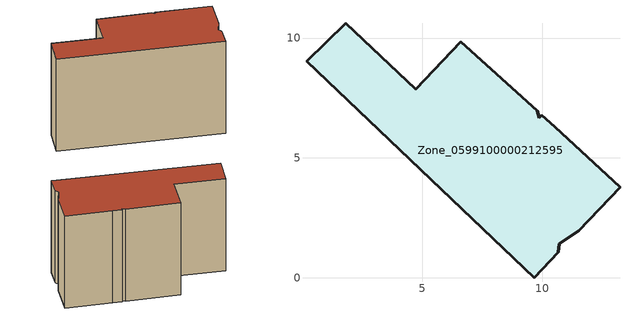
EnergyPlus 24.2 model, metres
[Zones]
Zone_0599100000212595
 floor ground (C_G): 10.73,1.43 10.69,1.07 9.67,0 0.18,9.04 1.81,10.62 4.73,7.86 6.61,9.84 9.79,6.97 9.89,6.68 9.99,6.79 10.54,6.29 13.25,3.78 11.53,1.96 z2.51
 wall outside (C_F): 0.18,9.04 9.67,0 10.69,1.07 10.73,1.43 11.53,1.96 13.25,3.78 10.54,6.29 9.99,6.79 9.89,6.68 9.79,6.97 6.61,9.84 4.73,7.86 1.81,10.62 0.18,9.04 z2.51:10.71
 roof outside (C_R): 1.81,10.62 0.18,9.04 9.67,0 10.69,1.07 10.73,1.43 11.53,1.96 13.25,3.78 10.54,6.29 9.99,6.79 9.89,6.68 9.79,6.97 6.61,9.84 4.73,7.86 z10.71
[BUILDING]
Pand.0599100000212595: North Axis=0; Terrain=City; Loads Convergence Tolerance Value=0.04; Temperature Convergence Tolerance Value=0.4; Solar Distribution=FullExterior; Maximum Number of Warmup Days=25; Minimum Number of Warmup Days=1
[Site:Location]
Rotterdam.The.Hague.AP_ZH_NLD Design_Conditions: Latitude=51.96; Longitude=4.45; Time Zone=1; Elevation=-4.5
[SITE:GROUNDTEMPERATURE:BUILDINGSURFACE]
18, 18, 18, 18, 18, 18, 18, 18, 18, 18, 18, 18
[MATERIAL] Thermal Absorptance=0.9; Solar Absorptance=0.7; Visible Absorptance=0.7
Name | Roughness | Thickness | Conductivity | Density | Specific Heat
G.TC.1975-1991 | MediumSmooth | 0.15 | 0.288461 | 540 | 1210
F.TC.1975-1991 | Rough | 0.3 | 0.230769 | 1920 | 840
R.TC.1975-1991 | MediumRough | 0.2 | 0.153846 | 1500 | 1000
[CONSTRUCTION]
C_G: G.TC.1975-1991
C_F: F.TC.1975-1991
C_R: R.TC.1975-1991
[ZONE]
Zone_0599100000212595: Type=1; Multiplier=1; Ceiling Height=Autocalculate; Volume=Autocalculate; Floor Area=autocalculate; Part of Total Floor Area=Yes
[ZONEINFILTRATION:DESIGNFLOWRATE]
Infil_Zone_0599100000212595: Zone or ZoneList or Space or SpaceList=Zone_0599100000212595; Schedule=AlwaysOn; Design Flow Rate Calculation Method=Flow/Area; Flow Rate per Floor Area=0.003; Constant Term Coefficient=1; Temperature Term Coefficient=0; Velocity Term Coefficient=0; Velocity Squared Term Coefficient=0
[HVACTEMPLATE:ZONE:IDEALLOADSAIRSYSTEM]
Zone_0599100000212595: Maximum Heating Supply Air Temperature=50; Minimum Cooling Supply Air Temperature=13; Maximum Heating Supply Air Humidity Ratio=0.0156; Minimum Cooling Supply Air Humidity Ratio=0.0077; Heating Limit=NoLimit; Cooling Limit=NoLimit; Dehumidification Control Type=ConstantSensibleHeatRatio; Cooling Sensible Heat Ratio=0.7; Dehumidification Setpoint=60; Humidification Control Type=None; Humidification Setpoint=30; Outdoor Air Method=None; Outdoor Air Flow Rate per Person=0.00944; Outdoor Air Flow Rate per Zone Floor Area=0; Outdoor Air Flow Rate per Zone=0; Demand Controlled Ventilation Type=None; Outdoor Air Economizer Type=NoEconomizer; Heat Recovery Type=None; Sensible Heat Recovery Effectiveness=0.7; Latent Heat Recovery Effectiveness=0.65
[ZONECONTROL:THERMOSTAT]
ThermostatControl_Zone_0599100000212595: Zone or ZoneList=Zone_0599100000212595; Control Type Schedule=DualSetpointControlType; Control 1=Thermostat_Zone_0599100000212595; Temperature Difference Between Cutout And Setpoint=0
[THERMOSTATSETPOINT:DUALSETPOINT]
Thermostat_Zone_0599100000212595: Heating Setpoint Temperature Schedule=HeatingSetpoint_Zone_0599100000212595; Cooling Setpoint Temperature Schedule=CoolingSetpoint_Zone_0599100000212595
[SCHEDULE:COMPACT]
HeatingSetpoint_Zone_0599100000212595: Through: 12/31, For: AllDays, Until: 24:00, 21
CoolingSetpoint_Zone_0599100000212595: Through: 12/31, For: AllDays, Until: 24:00, 24
DualSetpointControlType: Through: 12/31, For: AllDays, Until: 24:00, 4
AlwaysOn: Through: 12/31, For: AllDays, Until: 24:00, 1
